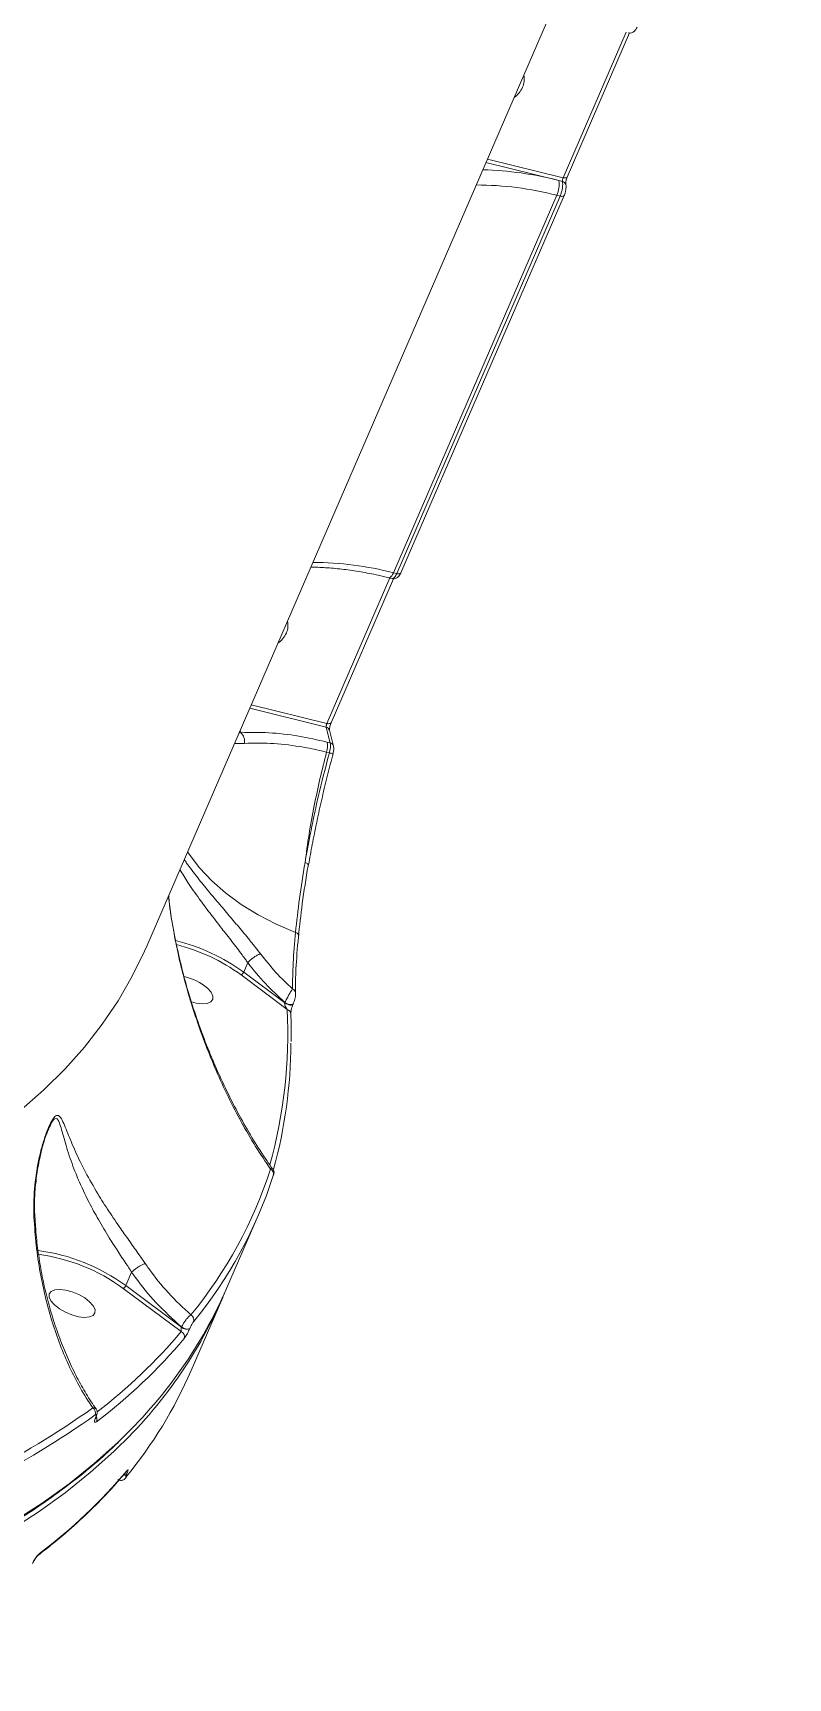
# Model space of a CAD drawing. Header units: millimetres. Extents: x -5550 to 7488, y -4093 to 4627.
# Drawn here: x -2649.5 to -2512.4, y 550.8 to 849.4 of the extents above; entities that cross this region are included whole.
import ezdxf

# ---------------------------------------------------------------- set-up
doc = ezdxf.new("R2010")
doc.units = ezdxf.units.MM
doc.layers.add('DIKOM_ОБЪЕКТ', color=7, linetype='Continuous')

msp = doc.modelspace()

# ---------------------------------------------------------------- linework, layer by layer
at = {"layer": 'DIKOM_ОБЪЕКТ', "color": 7, "linetype": 'Continuous', "lineweight": 15}
for p, q in [((-2628.86, 683.602), (-2512.408, 952.494)), ((-2541.819, 849.48), (-2553.251, 823.083)), ((-2552.503, 823.204), (-2541.18, 849.351)), ((-2567.266, 825.826), (-2554.036, 822.581)), ((-2553.251, 823.083), (-2566.994, 826.454)), ((-2554.036, 822.581), (-2553.394, 822.424)), ((-2584.077, 751.395), (-2554.411, 819.895)), ((-2553.805, 819.747), (-2583.471, 751.246)), ((-2582.724, 751.367), (-2553.057, 819.867)), ((-2554.411, 819.895), (-2553.805, 819.747)), ((-2584.71, 750.443), (-2596.141, 724.047)), ((-2595.394, 724.167), (-2584.07, 750.314)), ((-2584.894, 750.488), (-2584.268, 750.335)), ((-2583.471, 751.246), (-2584.077, 751.395)), ((-2610.157, 726.789), (-2596.285, 723.387)), ((-2596.141, 724.047), (-2609.885, 727.417)), ((-2611.732, 722.366), (-2611.879, 722.813)), ((-2594.947, 719.948), (-2595.676, 722.819)), ((-2611.732, 722.366), (-2612.08, 722.347)), ((-2595.561, 720.538), (-2596.11, 720.672)), ((-2596.198, 718.844), (-2595.692, 718.72)), ((-2595.045, 718.545), (-2595.041, 718.544)), ((-2611.725, 678.427), (-2603.334, 672.147)), ((-2610.512, 680.634), (-2611.253, 678.923)), ((-2603.79, 673.337), (-2611.253, 678.923)), ((-2610.508, 680.641), (-2610.512, 680.634)), ((-2601.825, 675.13), (-2601.819, 675.782)), ((-2603.758, 673.409), (-2603.79, 673.337)), ((-2602.28, 673.102), (-2602.249, 673.174)), ((-2602.249, 673.174), (-2602.233, 673.267)), ((-2646.715, 650.372), (-2646.642, 650.522)), ((-2614.345, 621.499), (-2608.605, 634.754)), ((-2631.598, 624.463), (-2632.654, 622.024)), ((-2631.594, 624.469), (-2631.598, 624.463)), ((-2633.125, 621.528), (-2622.592, 613.681)), ((-2622.538, 614.488), (-2632.654, 622.024)), ((-2620.8, 606.595), (-2615.06, 619.849)), ((-2622.526, 614.515), (-2622.538, 614.488)), ((-2621.061, 614.208), (-2621.049, 614.235)), ((-2638.117, 598.109), (-2638.154, 598.024)), ((-2638.085, 598.109), (-2638.048, 598.194)), ((-2632.51, 587.771), (-2632.498, 587.799))]:
    msp.add_line(p, q, dxfattribs=at)
at = {"layer": 'DIKOM_ОБЪЕКТ', "color": 7, "linetype": 'Continuous', "lineweight": 15, "flags": 128}
for points in [[(-2553.251, 823.083), (-2553.079, 823.05), (-2552.919, 823.037), (-2552.778, 823.044), (-2552.661, 823.072), (-2552.571, 823.12), (-2552.513, 823.185), (-2552.503, 823.204)], [(-2553.805, 819.747), (-2553.633, 819.713), (-2553.474, 819.7), (-2553.334, 819.707), (-2553.216, 819.735), (-2553.127, 819.782), (-2553.068, 819.846), (-2553.056, 819.87)], [(-2584.077, 751.395), (-2584.223, 751.093), (-2584.376, 750.842), (-2584.531, 750.652), (-2584.682, 750.531), (-2584.823, 750.483), (-2584.893, 750.488)], [(-2583.471, 751.246), (-2583.299, 751.213), (-2583.141, 751.2), (-2583, 751.207), (-2582.882, 751.235), (-2582.793, 751.282), (-2582.734, 751.346), (-2582.724, 751.367)], [(-2596.141, 724.047), (-2595.969, 724.013), (-2595.81, 724), (-2595.669, 724.008), (-2595.551, 724.036), (-2595.462, 724.083), (-2595.403, 724.148), (-2595.394, 724.167)], [(-2601.837, 686.129), (-2605.34, 687.621), (-2608.644, 689.323), (-2611.717, 691.217), (-2614.528, 693.285), (-2617.048, 695.507), (-2619.255, 697.859), (-2621.125, 700.32), (-2621.424, 700.772)], [(-2600.109, 698.814), (-2599.944, 698.754), (-2599.799, 698.686), (-2599.679, 698.61), (-2599.588, 698.531), (-2599.53, 698.451), (-2599.506, 698.372), (-2599.506, 698.372)], [(-2599.506, 698.372), (-2599.517, 698.298), (-2599.564, 698.232)], [(-2601.837, 686.129), (-2601.675, 686.058), (-2601.533, 685.971), (-2601.417, 685.868), (-2601.33, 685.755), (-2601.276, 685.635), (-2601.256, 685.513), (-2601.272, 685.392), (-2601.322, 685.277)], [(-2628.86, 683.602), (-2629.241, 682.737), (-2631.489, 678.161), (-2634.06, 673.731), (-2636.952, 669.451), (-2640.163, 665.326), (-2643.69, 661.359), (-2647.529, 657.554), (-2651.677, 653.914)], [(-2620.721, 673.499), (-2619.853, 673.282), (-2618.761, 673.158), (-2617.852, 673.24), (-2617.198, 673.521), (-2616.853, 673.978), (-2616.845, 674.575), (-2617.174, 675.263), (-2617.813, 675.986)], [(-2601.816, 675.131), (-2601.815, 675.1), (-2601.815, 675.099)], [(-2603.79, 673.337), (-2603.562, 673.191), (-2603.306, 673.071), (-2603.04, 672.984), (-2602.787, 672.94), (-2602.568, 672.941), (-2602.399, 672.986), (-2602.295, 673.074), (-2602.282, 673.098)], [(-2603.758, 673.409), (-2603.531, 673.264), (-2603.274, 673.143), (-2603.009, 673.057), (-2602.756, 673.012), (-2602.537, 673.013), (-2602.368, 673.058), (-2602.264, 673.146), (-2602.249, 673.174)], [(-2639.214, 619.087), (-2640.112, 619.787), (-2641.197, 620.406), (-2642.38, 620.896), (-2643.565, 621.216), (-2644.657, 621.34), (-2645.566, 621.258), (-2646.22, 620.977), (-2646.565, 620.519), (-2646.573, 619.923), (-2646.244, 619.235), (-2645.605, 618.512), (-2644.706, 617.812), (-2643.622, 617.193), (-2642.439, 616.703), (-2641.254, 616.384), (-2640.162, 616.26), (-2639.252, 616.341), (-2638.599, 616.622), (-2638.254, 617.08), (-2638.245, 617.676), (-2638.574, 618.364), (-2639.214, 619.087)], [(-2633.215, 594.439), (-2634.107, 593.579), (-2638.382, 589.737), (-2642.962, 586.062), (-2647.841, 582.557), (-2653.018, 579.226)], [(-2653.732, 577.575), (-2648.556, 580.907), (-2643.676, 584.411), (-2639.097, 588.086), (-2634.822, 591.928), (-2634.442, 592.292)], [(-2632.547, 588.28), (-2632.513, 588.324), (-2632.427, 588.476)]]:
    msp.add_lwpolyline(points, dxfattribs=at)
at = {"layer": 'DIKOM_ОБЪЕКТ', "color": 7, "linetype": 'Continuous', "lineweight": 15}
for centre, radius, start, end in [((-2564.757, 841.363), 4.541, 305.08985, 335.73912), ((-2563.75, 840.901), 3.434, 335.87298, 12.94739), ((-2569.808, 761.006), 63.564, 75.63369, 88.21098), ((-2569.151, 762.756), 59.01, 75.53434, 89.87636), ((-2558.536, 821.839), 4.56, 334.76773, 9.36667), ((-2553.575, 821.62), 0.824, 16.78489, 77.35489), ((-2598.818, 694.255), 59.01, 75.53434, 89.87636), ((-2607.687, 742.359), 4.591, 305.2581, 335.56649), ((-2606.674, 741.867), 3.465, 336.05048, 12.77672), ((-2729.464, 688.021), 137.794, 13.64913, 14.8718), ((-2596.465, 722.584), 0.823, 16.55432, 77.38835), ((-2613.589, 720.67), 2.516, 354.42885, 42.40514), ((-2599.788, 719.933), 3.751, 343.1225, 11.36845), ((-2595.744, 719.732), 0.826, 15.08797, 77.21331), ((-2582.972, 764.616), 47.626, 254.50992, 255.31601), ((-2632.213, 649.88), 35.816, 54.18287, 76.11928), ((-2632.062, 650.231), 34.765, 54.19832, 75.67853), ((-2623.981, 668.89), 9.402, 49.00315, 78.17126), ((-2602.669, 675.051), 0.857, 5.36499, 70.9569), ((-2692.777, 667.88), 89.545, 344.50048, 2.73173), ((-2603.576, 671.294), 0.887, 4.43978, 74.14283), ((-2691.283, 666.504), 88.607, 344.69083, 359.69417), ((-2683.953, 668.369), 81.568, 320.69697, 342.00305), ((-2683.622, 667.249), 81.746, 320.6966, 342.00334), ((-2606.74, 642.319), 0.924, 339.31336, 66.78192), ((-2653.111, 593.982), 34.711, 53.88894, 82.55871), ((-2652.968, 594.318), 33.677, 53.89759, 82.46632), ((-2692.457, 655.861), 85.336, 313.9652, 336.25538), ((-2692.502, 653.714), 84.52, 313.38837, 336.99028), ((-2621.309, 615.817), 1.004, 339.69992, 61.83858), ((-2697.195, 675.741), 98.264, 307.06692, 319.87215), ((-2697.35, 676.675), 97.76, 307.50024, 319.88127), ((-2623.014, 612.758), 1.015, 339.92024, 65.379), ((-2621.585, 615.481), 1.377, 226.16726, 292.37803), ((-2621.573, 615.508), 1.377, 226.16932, 292.37596), ((-2696.511, 639.541), 82.569, 320.7592, 336.48338), ((-2725.007, 720.228), 148.161, 287.35972, 305.64348), ((-2724.766, 719.214), 148.479, 287.35921, 305.64414), ((-2639.237, 598.924), 1.064, 339.56612, 57.6934), ((-2638.281, 598.198), 0.216, 306.06735, 335.5639), ((-2638.236, 598.277), 0.206, 305.37336, 336.41482), ((-2638.891, 597.703), 0.997, 338.15988, 31.29104), ((-2707.541, 651.787), 98.236, 307.06509, 319.87399), ((-2632.895, 588.285), 0.643, 254.82585, 306.86742), ((-2632.881, 588.307), 0.637, 255.39211, 306.98602), ((-2649.053, 573.707), 0.784, 306.88565, 336.86801)]:
    msp.add_arc(centre, radius, start, end, dxfattribs=at)
for points, knots in [([(-2541.374, 849.389), (-2541.329, 849.373), (-2541.16, 849.312), (-2540.856, 849.356), (-2540.531, 849.488), (-2540.263, 849.705), (-2540.027, 849.993), (-2539.906, 850.266), (-2539.84, 850.415)], [0, 0, 0, 0, 0.0669517, 0.2507582, 0.4117952, 0.5684429, 0.7642475, 1, 1, 1, 1]), ([(-2553.394, 822.424), (-2553.375, 822.34), (-2553.327, 822.129), (-2553.327, 821.642), (-2553.412, 821.008), (-2553.574, 820.337), (-2553.728, 819.943), (-2553.805, 819.747)], [0, 0, 0, 0, 0.1417224, 0.3563851, 0.5709453, 0.7854658, 1, 1, 1, 1]), ([(-2553.251, 823.083), (-2553.27, 823.034), (-2553.31, 822.936), (-2553.357, 822.77), (-2553.388, 822.614), (-2553.4, 822.495), (-2553.396, 822.444), (-2553.394, 822.424)], [0, 0, 0, 0, 0.2139501, 0.4281362, 0.6426969, 0.8579021, 1, 1, 1, 1]), ([(-2553.06, 819.872), (-2553.044, 819.906), (-2552.95, 820.108), (-2552.816, 820.556), (-2552.722, 821.199), (-2552.695, 821.621), (-2552.786, 821.845), (-2552.792, 821.858)], [0, 0, 0, 0, 0.0568169, 0.3337415, 0.627872, 0.978736, 1, 1, 1, 1]), ([(-2552.783, 821.847), (-2552.784, 821.851), (-2552.786, 821.862), (-2552.791, 821.953), (-2552.784, 822.118), (-2552.751, 822.373), (-2552.681, 822.696), (-2552.59, 822.995), (-2552.526, 823.143), (-2552.503, 823.198)], [0, 0, 0, 0, 0.0869779, 0.1928191, 0.3201251, 0.4883408, 0.6760178, 0.8805046, 1, 1, 1, 1]), ([(-2599.068, 752.394), (-2598.978, 752.395), (-2598.004, 752.404), (-2596.028, 752.309), (-2593.091, 752.036), (-2590.013, 751.581), (-2587.266, 751.051), (-2585.539, 750.641), (-2584.894, 750.488)], [0, 0, 0, 0, 0.0214317, 0.2333927, 0.4458935, 0.6589798, 0.8725516, 1, 1, 1, 1]), ([(-2584.265, 750.352), (-2584.22, 750.336), (-2584.051, 750.276), (-2583.747, 750.319), (-2583.422, 750.451), (-2583.153, 750.668), (-2582.918, 750.957), (-2582.797, 751.23), (-2582.731, 751.379)], [0, 0, 0, 0, 0.066985, 0.2507323, 0.411757, 0.5684517, 0.7642523, 1, 1, 1, 1]), ([(-2583.471, 751.246), (-2583.525, 751.13), (-2583.661, 750.835), (-2583.897, 750.502), (-2584.119, 750.313), (-2584.223, 750.349), (-2584.262, 750.362)], [0, 0, 0, 0, 0.2027253, 0.5120476, 0.8215399, 1, 1, 1, 1]), ([(-2596.141, 724.047), (-2596.161, 723.998), (-2596.201, 723.899), (-2596.248, 723.733), (-2596.279, 723.577), (-2596.291, 723.458), (-2596.287, 723.408), (-2596.285, 723.387)], [0, 0, 0, 0, 0.2140021, 0.4283159, 0.6428272, 0.8578946, 1, 1, 1, 1]), ([(-2595.674, 722.81), (-2595.675, 722.815), (-2595.677, 722.825), (-2595.682, 722.916), (-2595.675, 723.082), (-2595.642, 723.337), (-2595.572, 723.659), (-2595.481, 723.959), (-2595.417, 724.107), (-2595.394, 724.161)], [0, 0, 0, 0, 0.0870105, 0.1928534, 0.3201841, 0.4883348, 0.6760131, 0.8805208, 1, 1, 1, 1]), ([(-2612.911, 720.429), (-2612.842, 720.419), (-2612.29, 720.339), (-2611.647, 720.385), (-2611.085, 720.425)], [0, 0, 0, 0, 0.1253655, 1, 1, 1, 1]), ([(-2596.11, 720.672), (-2597.84, 721.055), (-2601.494, 721.863), (-2606.822, 722.475), (-2610.079, 722.403), (-2611.732, 722.366)], [0, 0, 0, 0, 0.3069743, 0.6484693, 1, 1, 1, 1]), ([(-2611.085, 720.425), (-2609.558, 720.469), (-2606.458, 720.557), (-2601.787, 720.007), (-2598.3, 719.344), (-2596.641, 718.949), (-2596.198, 718.844)], [0, 0, 0, 0, 0.341495, 0.6929958, 0.9180113, 1, 1, 1, 1]), ([(-2595.561, 720.538), (-2595.553, 720.505), (-2595.514, 720.354), (-2595.49, 719.985), (-2595.541, 719.378), (-2595.642, 718.939), (-2595.692, 718.72)], [0, 0, 0, 0, 0.0819037, 0.388021, 0.6939603, 1, 1, 1, 1]), ([(-2595.093, 718.368), (-2595.06, 718.484), (-2594.97, 718.795), (-2594.873, 719.35), (-2594.923, 719.734), (-2594.951, 719.945)], [0, 0, 0, 0, 0.2123697, 0.5668427, 1, 1, 1, 1]), ([(-2600.109, 698.814), (-2599.88, 700.496), (-2599.421, 703.881), (-2598.489, 708.978), (-2597.426, 713.989), (-2596.609, 717.22), (-2596.198, 718.844)], [0, 0, 0, 0, 0.2598519, 0.5228422, 0.760229, 1, 1, 1, 1]), ([(-2595.692, 718.72), (-2596.392, 716.045), (-2597.453, 711.993), (-2598.627, 706.626), (-2599.432, 702.638), (-2599.885, 700.076), (-2600.109, 698.814)], [0, 0, 0, 0, 0.3951692, 0.5986656, 0.8021648, 1, 1, 1, 1]), ([(-2599.469, 698.37), (-2599.441, 698.537), (-2599.215, 699.901), (-2598.71, 702.573), (-2597.948, 706.369), (-2597.094, 710.251), (-2596.153, 714.165), (-2595.452, 716.937), (-2595.046, 718.385), (-2595.005, 718.534)], [0, 0, 0, 0, 0.0264536, 0.2151948, 0.4052316, 0.5961235, 0.787361, 0.9782491, 1, 1, 1, 1]), ([(-2608.195, 682.229), (-2608.786, 682.982), (-2609.984, 684.509), (-2611.92, 686.844), (-2613.902, 689.19), (-2615.926, 691.572), (-2617.93, 693.957), (-2619.874, 696.374), (-2621.275, 698.187), (-2621.899, 699.137), (-2622.04, 699.351)], [0, 0, 0, 0, 0.1206307, 0.244504, 0.3706851, 0.49977, 0.642141, 0.7876302, 0.9522688, 1, 1, 1, 1]), ([(-2600.109, 698.814), (-2600.469, 696.585), (-2601.197, 692.076), (-2601.622, 688.127), (-2601.837, 686.129)], [0, 0, 0, 0, 0.4941672, 1, 1, 1, 1]), ([(-2622.829, 697.529), (-2622.367, 696.761), (-2621.371, 695.103), (-2619.483, 692.43), (-2617.387, 689.63), (-2615.362, 687.009), (-2613.378, 684.458), (-2611.929, 682.552), (-2610.979, 681.291), (-2610.65, 680.824), (-2610.508, 680.642), (-2610.508, 680.641)], [0, 0, 0, 0, 0.1613505, 0.3486074, 0.5042772, 0.6598097, 0.791982, 0.924063, 0.9689994, 0.9999393, 1, 1, 1, 1]), ([(-2601.322, 685.277), (-2601.109, 687.269), (-2600.678, 691.299), (-2599.938, 695.903), (-2599.564, 698.232)], [0, 0, 0, 0, 0.4941676, 1, 1, 1, 1]), ([(-2605.952, 643.162), (-2606.325, 643.671), (-2607.535, 645.325), (-2609.483, 648.409), (-2611.811, 652.416), (-2614.057, 656.744), (-2616.131, 661.172), (-2618.046, 665.747), (-2619.751, 670.358), (-2621.275, 675.107), (-2622.561, 679.826), (-2623.579, 684.281), (-2624.328, 688.375), (-2624.755, 691.103), (-2624.888, 692.534), (-2624.906, 692.731)], [0, 0, 0, 0, 0.0411082, 0.1334991, 0.2279612, 0.3244851, 0.4230748, 0.5113746, 0.6049945, 0.6944355, 0.7799372, 0.8622293, 0.9296929, 0.990317, 1, 1, 1, 1]), ([(-2624.863, 692.831), (-2624.836, 692.486), (-2624.669, 690.357), (-2624.041, 686.615), (-2623.053, 681.625), (-2621.418, 675.183), (-2619.193, 668.255), (-2616.494, 661.492), (-2614.059, 656.202), (-2611.663, 651.596), (-2609.116, 647.21), (-2607.289, 644.515), (-2606.375, 643.168)], [0, 0, 0, 0, 0.016802, 0.1036768, 0.189816, 0.275977, 0.4511567, 0.5834972, 0.6869937, 0.7904933, 0.8952466, 1, 1, 1, 1]), ([(-2601.837, 686.129), (-2602.005, 684.214), (-2602.345, 680.335), (-2602.374, 677.364), (-2602.389, 675.86)], [0, 0, 0, 0, 0.4937377, 1, 1, 1, 1]), ([(-2601.863, 675.502), (-2601.85, 676.777), (-2601.82, 679.592), (-2601.498, 683.267), (-2601.322, 685.277)], [0, 0, 0, 0, 0.4529582, 1, 1, 1, 1]), ([(-2610.508, 680.641), (-2610.352, 680.802), (-2610.056, 681.108), (-2609.493, 681.55), (-2608.943, 681.91), (-2608.52, 682.121), (-2608.288, 682.203), (-2608.21, 682.225), (-2608.195, 682.229)], [0, 0, 0, 0, 0.2351154, 0.4471984, 0.6592766, 0.8713845, 0.9764101, 1, 1, 1, 1]), ([(-2602.389, 675.86), (-2603.41, 676.833), (-2605.463, 678.79), (-2607.281, 681.079), (-2608.195, 682.229)], [0, 0, 0, 0, 0.497313, 1, 1, 1, 1]), ([(-2611.725, 678.427), (-2611.718, 678.43), (-2611.696, 678.436), (-2611.637, 678.463), (-2611.542, 678.528), (-2611.427, 678.643), (-2611.323, 678.781), (-2611.277, 678.876), (-2611.253, 678.923)], [0, 0, 0, 0, 0.045886, 0.1413556, 0.3559737, 0.5707452, 0.7853477, 1, 1, 1, 1]), ([(-2610.512, 680.634), (-2609.466, 679.332), (-2607.362, 676.711), (-2604.965, 674.515), (-2603.758, 673.409)], [0, 0, 0, 0, 0.4967555, 1, 1, 1, 1]), ([(-2602.389, 675.86), (-2602.472, 675.736), (-2602.639, 675.486), (-2602.988, 674.893), (-2603.346, 674.235), (-2603.607, 673.723), (-2603.729, 673.471), (-2603.758, 673.409)], [0, 0, 0, 0, 0.2421134, 0.4844678, 0.7176331, 0.9313416, 1, 1, 1, 1]), ([(-2602.19, 673.334), (-2602.161, 673.407), (-2602.073, 673.623), (-2601.959, 674.034), (-2601.852, 674.553), (-2601.807, 674.89), (-2601.816, 675.085), (-2601.817, 675.099)], [0, 0, 0, 0, 0.1193065, 0.352959, 0.612682, 0.971682, 1, 1, 1, 1]), ([(-2603.79, 673.337), (-2603.796, 673.317), (-2603.812, 673.273), (-2603.818, 673.158), (-2603.788, 672.97), (-2603.689, 672.7), (-2603.533, 672.41), (-2603.398, 672.232), (-2603.334, 672.147)], [0, 0, 0, 0, 0.0437554, 0.0954467, 0.2159196, 0.4188288, 0.7240517, 1, 1, 1, 1]), ([(-2602.692, 671.368), (-2602.692, 671.386), (-2602.694, 671.435), (-2602.677, 671.661), (-2602.617, 672.019), (-2602.515, 672.438), (-2602.406, 672.781), (-2602.325, 673.002), (-2602.288, 673.083), (-2602.281, 673.098)], [0, 0, 0, 0, 0.1005669, 0.2831233, 0.5249114, 0.7134888, 0.8572892, 0.9731679, 1, 1, 1, 1]), ([(-2602.637, 666.349), (-2602.626, 667.578), (-2602.61, 669.238), (-2602.675, 670.924), (-2602.692, 671.363)], [0, 0, 0, 0, 0.7399905, 1, 1, 1, 1]), ([(-2629.099, 626.007), (-2629.476, 626.544), (-2630.386, 627.844), (-2631.906, 629.973), (-2633.777, 632.629), (-2635.775, 635.57), (-2637.977, 639.046), (-2640.062, 642.713), (-2641.869, 646.422), (-2643.027, 649.215), (-2643.792, 651.168), (-2644.322, 652.323), (-2644.816, 652.96), (-2645.361, 652.929), (-2645.993, 652.191), (-2646.721, 650.717), (-2647.44, 648.756), (-2648.323, 645.689), (-2649.116, 641.51), (-2649.414, 637.423), (-2649.34, 635.043), (-2649.321, 634.433)], [0, 0, 0, 0, 0.0311471, 0.0753845, 0.1207341, 0.1821147, 0.2453872, 0.3302584, 0.4176091, 0.5065782, 0.5523807, 0.5980991, 0.638398, 0.6670934, 0.6962035, 0.7286731, 0.766812, 0.805986, 0.8877655, 0.9712474, 1, 1, 1, 1]), ([(-2646.642, 650.522), (-2646.449, 650.949), (-2646.096, 651.729), (-2645.721, 652.188), (-2645.4, 652.414), (-2645.052, 652.357), (-2644.683, 651.591), (-2644.3, 650.329), (-2643.733, 648.205), (-2642.84, 645.242), (-2641.348, 641.323), (-2639.588, 637.565), (-2637.643, 633.988), (-2635.882, 631.048), (-2634.169, 628.378), (-2632.808, 626.271), (-2631.916, 625.005), (-2631.594, 624.469), (-2631.594, 624.469)], [0, 0, 0, 0, 0.0374311, 0.0683688, 0.0744778, 0.1115179, 0.165478, 0.2274099, 0.2894592, 0.4173615, 0.5375114, 0.6603492, 0.7465077, 0.8347497, 0.8957013, 0.957977, 0.9999688, 1, 1, 1, 1]), ([(-2649.145, 634.33), (-2649.185, 635.09), (-2649.28, 636.933), (-2649.114, 639.866), (-2648.706, 643.116), (-2648.131, 645.906), (-2647.544, 648.061), (-2647.094, 649.429), (-2646.819, 650.105), (-2646.71, 650.373)], [0, 0, 0, 0, 0.1341464, 0.3251325, 0.521608, 0.7227501, 0.842474, 0.9375359, 1, 1, 1, 1]), ([(-3129.919, 646.344), (-3128.136, 645.432), (-3122.966, 642.786), (-3114.335, 638.488), (-3104.006, 633.492), (-3093.597, 628.614), (-3083.118, 623.855), (-3072.575, 619.22), (-3061.979, 614.711), (-3051.336, 610.333), (-3040.654, 606.089), (-3029.941, 601.981), (-3019.206, 598.013), (-3008.457, 594.189), (-2997.7, 590.51), (-2986.946, 586.979), (-2976.201, 583.6), (-2965.474, 580.375), (-2954.772, 577.306), (-2944.105, 574.395), (-2933.479, 571.645), (-2922.903, 569.057), (-2912.384, 566.635), (-2901.932, 564.379), (-2891.553, 562.291), (-2881.255, 560.373), (-2871.046, 558.626), (-2860.933, 557.052), (-2850.925, 555.652), (-2841.028, 554.427), (-2831.251, 553.378), (-2821.6, 552.505), (-2812.082, 551.81), (-2802.706, 551.292), (-2793.477, 550.953), (-2784.403, 550.793), (-2775.49, 550.811), (-2766.745, 551.009), (-2758.176, 551.385), (-2749.787, 551.94), (-2741.586, 552.672), (-2733.578, 553.584), (-2725.77, 554.671), (-2718.167, 555.936), (-2710.776, 557.376), (-2703.601, 558.99), (-2696.648, 560.779), (-2689.923, 562.739), (-2683.431, 564.87), (-2677.176, 567.171), (-2671.164, 569.64), (-2665.399, 572.274), (-2659.886, 575.072), (-2654.629, 578.033), (-2649.632, 581.152), (-2644.897, 584.428), (-2640.44, 587.863), (-2636.595, 591.113), (-2634.36, 593.283), (-2633.416, 594.201)], [0, 0, 0, 0, 0.0093526, 0.0271223, 0.0448921, 0.0626617, 0.0804316, 0.0982015, 0.1159713, 0.1337409, 0.1515109, 0.1692807, 0.1870504, 0.2048205, 0.2225906, 0.2403612, 0.2581317, 0.2759022, 0.2936734, 0.3114444, 0.3292159, 0.346988, 0.3647601, 0.3825326, 0.4003056, 0.4180792, 0.4358531, 0.4536275, 0.4714028, 0.4891785, 0.5069546, 0.5247317, 0.5425095, 0.5602878, 0.5780671, 0.5958472, 0.6136282, 0.63141, 0.6491928, 0.6669765, 0.6847611, 0.7025464, 0.7203328, 0.7381197, 0.7559074, 0.7736955, 0.7914839, 0.8092721, 0.8270597, 0.8448465, 0.8626315, 0.8804141, 0.8981939, 0.9159693, 0.9337396, 0.9515036, 0.9692604, 0.9870088, 1, 1, 1, 1]), ([(-2605.933, 643.174), (-2605.941, 643.194), (-2605.98, 643.301), (-2606.146, 643.283), (-2606.322, 643.195), (-2606.375, 643.168)], [0, 0, 0, 0, 0.1335257, 0.7354251, 1, 1, 1, 1]), ([(-2605.851, 642.059), (-2605.837, 642.103), (-2605.799, 642.217), (-2605.768, 642.328), (-2605.738, 642.513), (-2605.737, 642.709), (-2605.781, 642.95), (-2605.877, 643.107), (-2605.927, 643.19)], [0, 0, 0, 0, 0.1647824, 0.4319631, 0.5494507, 0.6636637, 0.821518, 1, 1, 1, 1]), ([(-2649.321, 634.433), (-2649.209, 632.739), (-2648.985, 629.33), (-2648.249, 624.464), (-2647.267, 619.806), (-2646.045, 615.409), (-2644.583, 611.186), (-2642.888, 607.198), (-2640.934, 603.334), (-2639.444, 601.026), (-2638.668, 599.824)], [0, 0, 0, 0, 0.1236823, 0.248894, 0.3689542, 0.4907449, 0.6125476, 0.7380524, 0.8635689, 1, 1, 1, 1]), ([(-2649.16, 634.322), (-2649.157, 634.326), (-2649.131, 634.357), (-2649.206, 634.394), (-2649.294, 634.424), (-2649.321, 634.433)], [0, 0, 0, 0, 0.099498, 0.7231235, 1, 1, 1, 1]), ([(-2638.047, 599.658), (-2638.118, 599.753), (-2638.824, 600.692), (-2640.062, 602.715), (-2641.741, 605.729), (-2643.281, 608.994), (-2644.682, 612.456), (-2645.92, 616.083), (-2646.976, 619.822), (-2647.838, 623.618), (-2648.492, 627.433), (-2648.939, 630.995), (-2649.076, 633.307), (-2649.136, 634.323)], [0, 0, 0, 0, 0.0116834, 0.115706, 0.2200418, 0.3245639, 0.4291325, 0.5335496, 0.635925, 0.7356407, 0.8324512, 0.9263579, 1, 1, 1, 1]), ([(-2631.598, 624.463), (-2631.38, 624.157), (-2630.003, 622.219), (-2627.119, 618.664), (-2624.112, 615.948), (-2622.526, 614.515)], [0, 0, 0, 0, 0.0814766, 0.5156656, 1, 1, 1, 1]), ([(-2629.099, 626.007), (-2629.114, 626.004), (-2629.235, 625.982), (-2629.527, 625.886), (-2630.038, 625.634), (-2630.603, 625.283), (-2631.157, 624.875), (-2631.448, 624.604), (-2631.594, 624.469)], [0, 0, 0, 0, 0.025968, 0.2095713, 0.4071993, 0.6048073, 0.8023866, 1, 1, 1, 1]), ([(-2620.835, 616.703), (-2622.225, 617.999), (-2624.953, 620.541), (-2627.591, 623.846), (-2628.892, 625.71), (-2629.099, 626.007)], [0, 0, 0, 0, 0.4665302, 0.9150055, 1, 1, 1, 1]), ([(-2633.125, 621.528), (-2633.116, 621.531), (-2633.095, 621.538), (-2633.036, 621.565), (-2632.942, 621.629), (-2632.828, 621.744), (-2632.724, 621.882), (-2632.677, 621.977), (-2632.654, 622.024)], [0, 0, 0, 0, 0.053725, 0.1414573, 0.3561445, 0.5706677, 0.7854388, 1, 1, 1, 1]), ([(-2620.835, 616.703), (-2620.928, 616.639), (-2621.129, 616.501), (-2621.504, 616.109), (-2621.893, 615.609), (-2622.254, 615.054), (-2622.435, 614.696), (-2622.526, 614.515)], [0, 0, 0, 0, 0.1847885, 0.3988274, 0.6012684, 0.7990709, 1, 1, 1, 1]), ([(-2621.049, 614.235), (-2621.007, 614.329), (-2620.922, 614.516), (-2620.769, 614.818), (-2620.613, 615.099), (-2620.47, 615.331), (-2620.4, 615.425), (-2620.367, 615.468)], [0, 0, 0, 0, 0.1951209, 0.3901338, 0.5933061, 0.8111499, 1, 1, 1, 1]), ([(-2622.538, 614.488), (-2622.553, 614.45), (-2622.571, 614.402), (-2622.6, 614.292), (-2622.624, 614.154), (-2622.634, 613.972), (-2622.624, 613.806), (-2622.602, 613.721), (-2622.592, 613.681)], [0, 0, 0, 0, 0.1271447, 0.1624928, 0.3402983, 0.5454385, 0.7831479, 1, 1, 1, 1]), ([(-2622.061, 612.41), (-2622.013, 612.473), (-2621.908, 612.608), (-2621.7, 612.944), (-2621.472, 613.353), (-2621.246, 613.794), (-2621.123, 614.07), (-2621.061, 614.208)], [0, 0, 0, 0, 0.1890743, 0.4045761, 0.6068541, 0.8033939, 1, 1, 1, 1]), ([(-2638.071, 599.639), (-2638.112, 599.698), (-2638.218, 599.848), (-2638.464, 599.861), (-2638.64, 599.829), (-2638.668, 599.824)], [0, 0, 0, 0, 0.3459694, 0.8952229, 1, 1, 1, 1]), ([(-2638.154, 598.024), (-2638.178, 597.967), (-2638.259, 597.771), (-2638.336, 597.493), (-2638.332, 597.268), (-2638.222, 597.176), (-2638.057, 597.277), (-2637.966, 597.332)], [0, 0, 0, 0, 0.079616, 0.2757205, 0.4707628, 0.7105445, 1, 1, 1, 1]), ([(-2638.239, 598.552), (-2638.178, 598.589), (-2638.07, 598.654), (-2638, 598.591), (-2638, 598.448), (-2638.049, 598.271), (-2638.101, 598.147), (-2638.117, 598.109)], [0, 0, 0, 0, 0.3025875, 0.5346949, 0.7254683, 0.9171019, 1, 1, 1, 1]), ([(-2638.181, 597.832), (-2638.18, 597.839), (-2638.178, 597.851), (-2638.15, 597.95), (-2638.108, 598.052), (-2638.084, 598.11)], [0, 0, 0, 0, 0.2959529, 0.6045384, 1, 1, 1, 1]), ([(-2638.048, 598.203), (-2637.99, 598.348), (-2637.881, 598.619), (-2637.835, 599.003), (-2637.878, 599.37), (-2638.005, 599.562), (-2638.056, 599.639)], [0, 0, 0, 0, 0.3072787, 0.5745169, 0.8284561, 1, 1, 1, 1]), ([(-2648.575, 573.085), (-2647.795, 573.69), (-2645.533, 575.442), (-2641.997, 578.458), (-2638.065, 582.181), (-2634.942, 585.472), (-2633.177, 587.542), (-2632.547, 588.28)], [0, 0, 0, 0, 0.129317, 0.3744317, 0.6194506, 0.8643339, 1, 1, 1, 1]), ([(-2632.548, 588.279), (-2632.547, 588.28), (-2632.542, 588.286), (-2632.545, 588.283), (-2632.548, 588.28)], [0, 0, 0, 0, 0.0759258, 1, 1, 1, 1]), ([(-2632.498, 587.799), (-2632.472, 587.86), (-2632.388, 588.059), (-2632.284, 588.347), (-2632.238, 588.567), (-2632.28, 588.63), (-2632.378, 588.527), (-2632.427, 588.476)], [0, 0, 0, 0, 0.093159, 0.3038768, 0.5302188, 0.7651773, 1, 1, 1, 1]), ([(-2634.094, 586.85), (-2634.051, 586.817), (-2633.909, 586.709), (-2633.622, 586.658), (-2633.313, 586.684), (-2633.069, 586.778), (-2632.885, 586.902), (-2632.749, 587.03), (-2632.683, 587.115), (-2632.649, 587.158)], [0, 0, 0, 0, 0.0910211, 0.3017353, 0.470818, 0.6166557, 0.7460802, 0.870846, 1, 1, 1, 1]), ([(-2632.562, 587.309), (-2632.594, 587.274), (-2632.659, 587.204), (-2632.687, 587.247), (-2632.656, 587.396), (-2632.585, 587.594), (-2632.527, 587.73), (-2632.51, 587.771)], [0, 0, 0, 0, 0.2336663, 0.4673028, 0.6955641, 0.9087188, 1, 1, 1, 1]), ([(-2648.332, 573.399), (-2648.345, 573.388), (-2648.444, 573.311), (-2648.643, 573.114), (-2648.929, 572.757), (-2649.186, 572.379), (-2649.417, 571.987), (-2649.533, 571.739), (-2649.592, 571.614)], [0, 0, 0, 0, 0.0392559, 0.2872752, 0.4952406, 0.6710225, 0.8353227, 1, 1, 1, 1]), ([(-2649.521, 571.7), (-2649.491, 571.766), (-2649.425, 571.912), (-2649.279, 572.178), (-2649.094, 572.472), (-2648.876, 572.77), (-2648.696, 572.98), (-2648.585, 573.077), (-2648.583, 573.079), (-2648.583, 573.079)], [0, 0, 0, 0, 0.1090777, 0.2384891, 0.3925524, 0.5781249, 0.7967029, 0.9630898, 1, 1, 1, 1])]:
    msp.add_open_spline(points, degree=3, knots=knots, dxfattribs=at)

doc.saveas('drawing.dxf')
